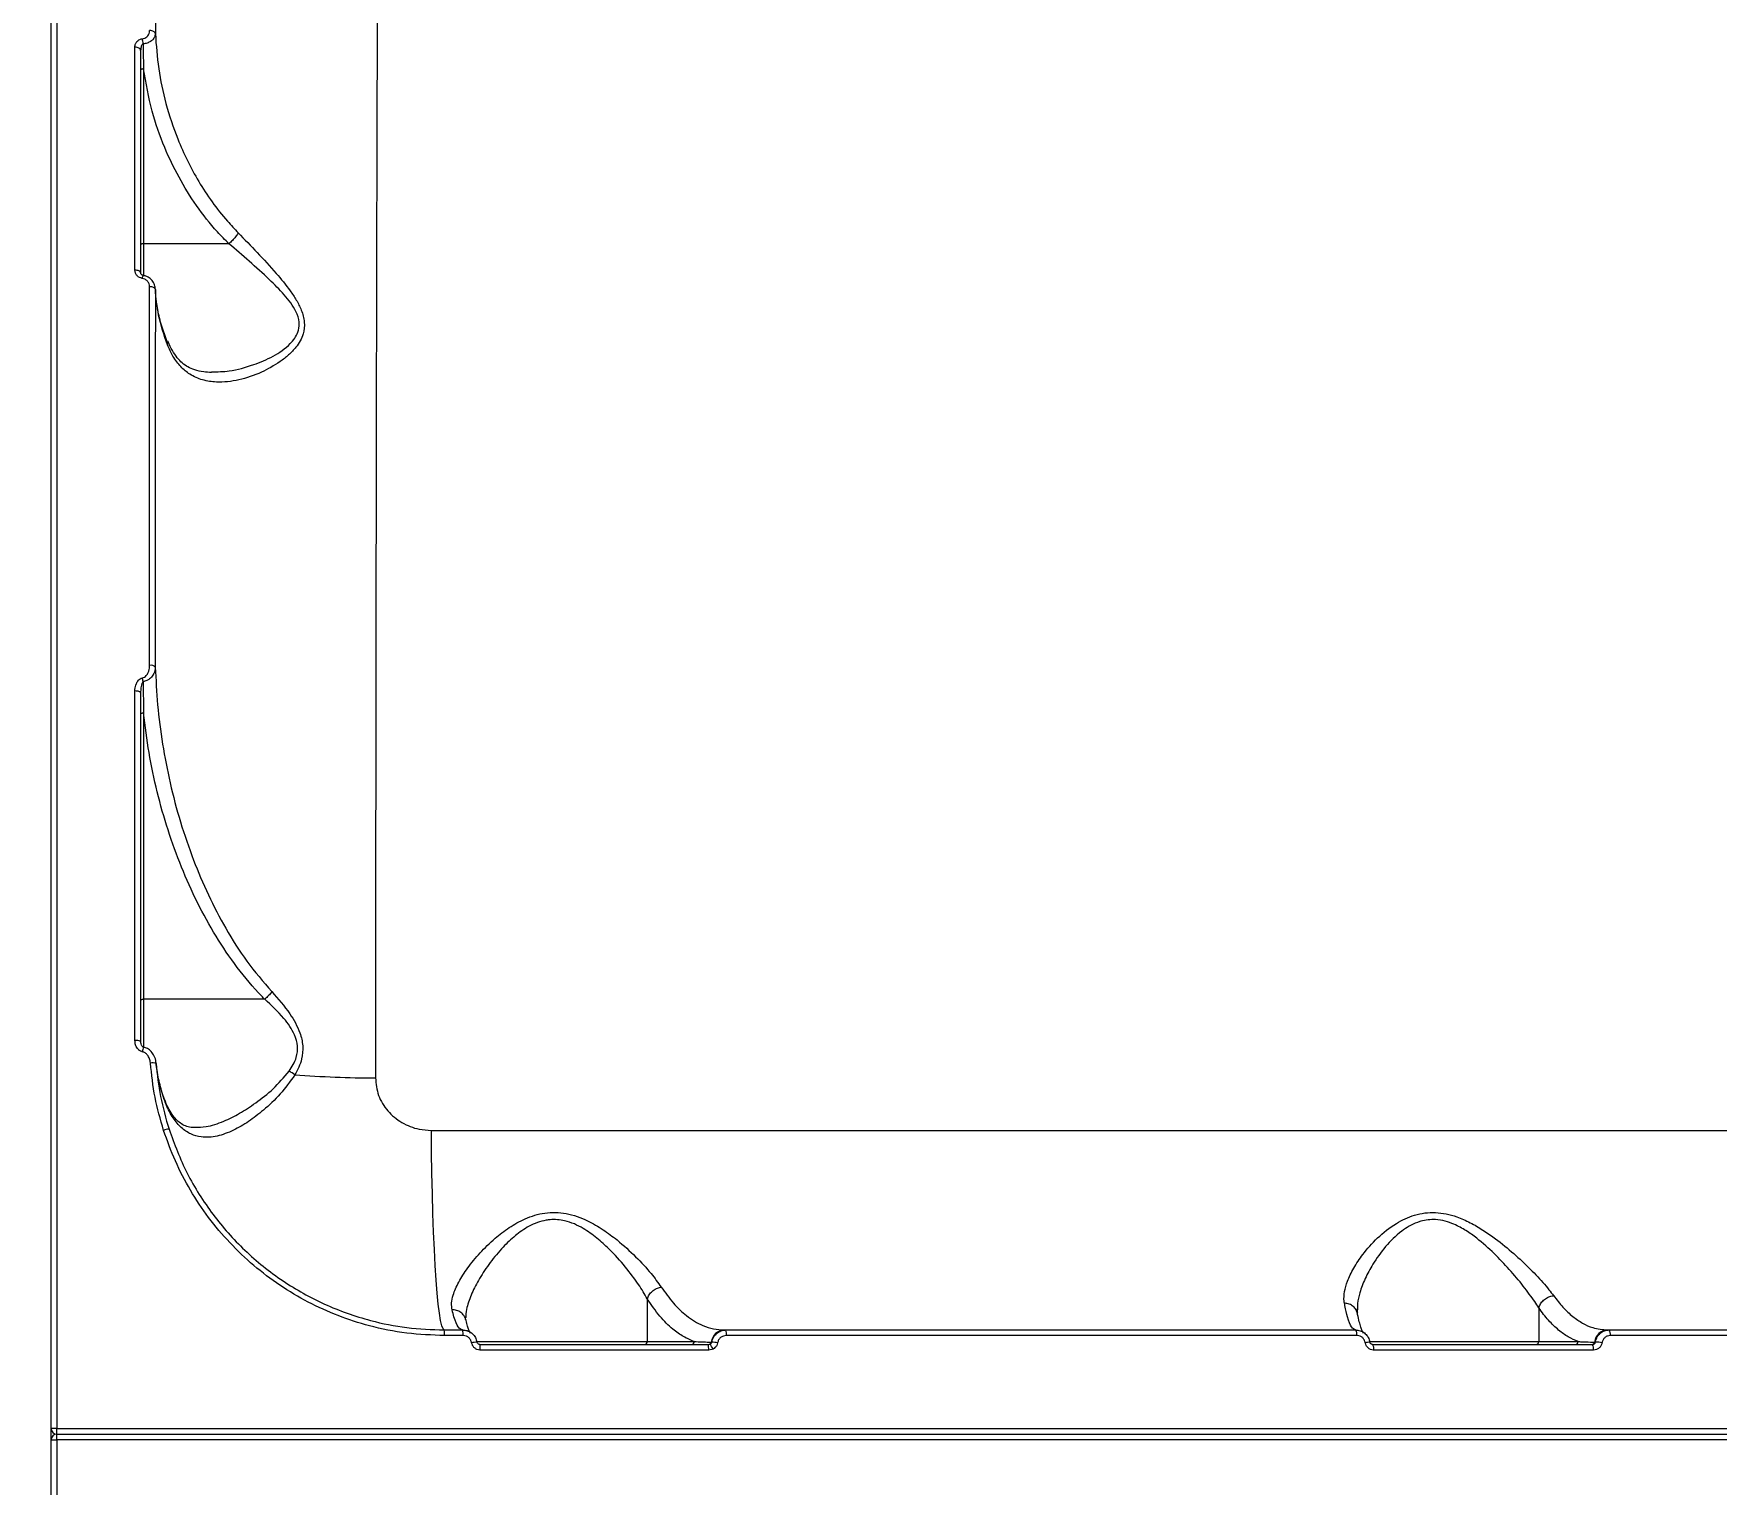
# Model space of a CAD drawing. Header units: millimetres. Extents: x -11024 to 8278, y -7837 to 5770.
# Drawn here: x 2405.4 to 2696.3, y 1054.5 to 1305.2 of the extents above; entities that cross this region are included whole.
import ezdxf

# ---------------------------------------------------------------- set-up
doc = ezdxf.new("R2010")
doc.units = ezdxf.units.MM
for name, color, linetype in [('DIKOM_ОБЪЕКТ', 7, 'Continuous'), ('DIKOM_РАЗМЕР_ЗОНА', 7, 'Continuous'), ('DIKOM_РАЗМЕР_ОБЪЕКТА', 7, 'Continuous')]:
    doc.layers.add(name, color=color, linetype=linetype)
doc.styles.add('style1', font='arial.ttf', dxfattribs={"width": 0.8})
doc.dimstyles.new('1-50', dxfattribs={"dimtxt": 300, "dimasz": 200, "dimexe": 100, "dimexo": 0, "dimgap": 100, "dimtad": 1, "dimtxsty": 'style1', "dimcen": 200, "dimclrd": 7, "dimclre": 7, "dimclrt": 7, "dimadec": 1, "dimazin": 2, "dimtfac": 1, "dimtmove": 0, "dimatfit": 2, "dimfxl": 0, "dimlwd": 25, "dimlwe": 18, "dimarcsym": 0})

# ---------------------------------------------------------------- blocks, each defined once
blk = doc.blocks.new('*D9')
at = {"layer": 'Defpoints', "color": 0, "transparency": 16777216}
for p in [(3740.68, 3707.51), (-8191.56, -3797.25), (-1076.12, -3797.25)]:
    blk.add_point(p, dxfattribs=at)
at = {"layer": 'DIKOM_РАЗМЕР_ОБЪЕКТА', "color": 7, "lineweight": 18, "transparency": 16777216}
for p, q in [((3740.68, 3707.51), (-8291.56, 3707.51)), ((-1076.12, -3797.25), (-8291.56, -3797.25))]:
    blk.add_line(p, q, dxfattribs=at)
at = {"layer": 'DIKOM_РАЗМЕР_ОБЪЕКТА', "color": 7, "lineweight": 25, "transparency": 16777216}
blk.add_line((-8191.56, 3507.51), (-8191.56, -3597.25), dxfattribs=at)
at = {"layer": 'DIKOM_РАЗМЕР_ОБЪЕКТА', "color": 7, "transparency": 16777216}
for points in [[(-8224.9, 3507.51), (-8158.23, 3507.51), (-8191.56, 3707.51)], [(-8224.9, -3597.25), (-8158.23, -3597.25), (-8191.56, -3797.25)]]:
    blk.add_solid(points, dxfattribs=at)
at = {"layer": 'DIKOM_РАЗМЕР_ОБЪЕКТА', "color": 7, "transparency": 16777216, "insert": (-8444.74, -44.87), "char_height": 300, "attachment_point": 5, "rotation": 90, "style": 'style1'}
blk.add_mtext('7500', dxfattribs=at)
blk = doc.blocks.new('*D11')
at = {"layer": 'Defpoints', "color": 0, "transparency": 16777216}
for p in [(3316.13, 5770.14), (-10574.15, -5797.25), (-1580.09, -5797.25)]:
    blk.add_point(p, dxfattribs=at)
at = {"layer": 'DIKOM_РАЗМЕР_ЗОНА', "color": 7, "lineweight": 18, "transparency": 16777216}
for p, q in [((3316.13, 5770.14), (-10674.15, 5770.14)), ((-1580.09, -5797.25), (-10674.15, -5797.25))]:
    blk.add_line(p, q, dxfattribs=at)
at = {"layer": 'DIKOM_РАЗМЕР_ЗОНА', "color": 7, "lineweight": 25, "transparency": 16777216}
blk.add_line((-10574.15, 5570.14), (-10574.15, -5597.25), dxfattribs=at)
at = {"layer": 'DIKOM_РАЗМЕР_ЗОНА', "color": 7, "transparency": 16777216}
for points in [[(-10607.49, 5570.14), (-10540.82, 5570.14), (-10574.15, 5770.14)], [(-10607.49, -5597.25), (-10540.82, -5597.25), (-10574.15, -5797.25)]]:
    blk.add_solid(points, dxfattribs=at)
at = {"layer": 'DIKOM_РАЗМЕР_ЗОНА', "color": 7, "transparency": 16777216, "insert": (-10827.33, -172.99), "char_height": 300, "attachment_point": 5, "rotation": 90, "style": 'style1'}
blk.add_mtext('11500', dxfattribs=at)

msp = doc.modelspace()

# ---------------------------------------------------------------- linework, layer by layer
at = {"layer": 'DIKOM_ОБЪЕКТ', "color": 7, "linetype": 'Continuous', "lineweight": 15}
for p, q in [((2408.384, 663.171), (2408.384, 1463.171)), ((2424.384, 1299.097), (2424.384, 1268.878)), ((2439.145, 1268.878), (2424.384, 1268.878)), ((2424.384, 1268.878), (2424.384, 1263.443)), ((2424.318, 1193.214), (2424.384, 1187.811)), ((2424.384, 1187.811), (2424.384, 1138.337)), ((2445.328, 1138.337), (2424.384, 1138.337)), ((2424.384, 1138.337), (2424.384, 1130.049)), ((2474.154, 1115.673), (2952.812, 1115.673)), ((2511.495, 1086.557), (2511.495, 1079.171)), ((2634.27, 1084.848), (2634.265, 1084.67)), ((2665.64, 1084.976), (2665.64, 1079.171)), ((2476.384, 1081.171), (2479.578, 1081.171)), ((2479.637, 1080.211), (2476.44, 1080.211)), ((2524.793, 1081.171), (2525.088, 1081.171)), ((2525.088, 1081.171), (2633.991, 1081.171)), ((2634.177, 1080.211), (2525.184, 1080.211)), ((2677.509, 1081.171), (2677.793, 1081.171)), ((2677.793, 1081.171), (2784.297, 1081.171)), ((2784.608, 1080.211), (2678.016, 1080.211)), ((2482.027, 1079.171), (2511.495, 1079.171)), ((2482.544, 1078.671), (2522.007, 1078.671)), ((2522.101, 1077.705), (2482.605, 1077.705)), ((2511.495, 1079.171), (2519.621, 1079.171)), ((2522.558, 1079.087), (2522.655, 1079.087)), ((2636.405, 1079.171), (2665.64, 1079.171)), ((2636.434, 1079.087), (2636.439, 1079.089)), ((2636.916, 1078.671), (2674.884, 1078.671)), ((2675.104, 1077.705), (2637.105, 1077.705)), ((2665.64, 1079.171), (2672.441, 1079.171)), ((2675.274, 1079.087), (2675.446, 1079.087)), ((2409.384, 1063.171), (3030.207, 1063.171)), ((2409.385, 1064.173), (3030.722, 1064.173)), ((3030.722, 1062.168), (2409.385, 1062.168))]:
    msp.add_line(p, q, dxfattribs=at)
at = {"layer": 'DIKOM_ОБЪЕКТ', "color": 7, "linetype": 'Continuous', "lineweight": 15, "flags": 128}
for points in [[(2426.427, 1305.192), (2426.4, 1305.3), (2426.339, 1305.403), (2426.246, 1305.498), (2426.123, 1305.58), (2425.975, 1305.649), (2425.808, 1305.699), (2425.628, 1305.731), (2425.44, 1305.743)], [(2423.884, 1302.281), (2423.865, 1302.392), (2423.809, 1302.498), (2423.718, 1302.596), (2423.595, 1302.682), (2423.445, 1302.753), (2423.274, 1302.806), (2423.088, 1302.839), (2422.895, 1302.852)], [(2424.384, 1299.097), (2424.287, 1299.093), (2424.193, 1299.083), (2424.106, 1299.067), (2424.031, 1299.045), (2423.968, 1299.019), (2423.922, 1298.988), (2423.894, 1298.955), (2423.884, 1298.921)], [(2424.384, 1268.878), (2424.287, 1268.875), (2424.193, 1268.865), (2424.106, 1268.849), (2424.031, 1268.827), (2423.968, 1268.801), (2423.922, 1268.771), (2423.894, 1268.739), (2423.884, 1268.705)], [(2423.884, 1263.844), (2423.865, 1263.937), (2423.809, 1264.026), (2423.718, 1264.109), (2423.595, 1264.181), (2423.445, 1264.24), (2423.274, 1264.285), (2423.089, 1264.313), (2422.895, 1264.323)], [(2426.424, 1261.004), (2426.398, 1261.093), (2426.337, 1261.177), (2426.244, 1261.255), (2426.121, 1261.322), (2425.973, 1261.378), (2425.806, 1261.42), (2425.626, 1261.446), (2425.438, 1261.456)], [(2423.884, 1191.294), (2423.865, 1191.354), (2423.809, 1191.411), (2423.718, 1191.463), (2423.595, 1191.509), (2423.446, 1191.547), (2423.275, 1191.576), (2423.089, 1191.594), (2422.896, 1191.6)], [(2423.884, 1187.635), (2423.894, 1187.669), (2423.922, 1187.702), (2423.968, 1187.733), (2424.031, 1187.759), (2424.106, 1187.781), (2424.193, 1187.797), (2424.287, 1187.807), (2424.384, 1187.811)], [(2423.884, 1138.162), (2423.894, 1138.196), (2423.922, 1138.229), (2423.968, 1138.259), (2424.031, 1138.286), (2424.106, 1138.308), (2424.193, 1138.324), (2424.287, 1138.334), (2424.384, 1138.337)], [(2476.384, 1081.171), (2476.169, 1081.353), (2475.957, 1081.898), (2475.748, 1082.802), (2475.545, 1084.055), (2475.349, 1085.647), (2475.163, 1087.563), (2474.988, 1089.785), (2474.826, 1092.294), (2474.678, 1095.066), (2474.546, 1098.075), (2474.43, 1101.296), (2474.332, 1104.697), (2474.253, 1108.249), (2474.193, 1111.919), (2474.154, 1115.673)]]:
    msp.add_lwpolyline(points, dxfattribs=at)
at = {"layer": 'DIKOM_ОБЪЕКТ', "color": 7, "linetype": 'Continuous', "lineweight": 15}
for centre, radius, start, end in [((2415.275, 1302.631), 9.074, 4.92482, 10.76262), ((2425.598, 1262.763), 1.45, 153.1712, 174.33916), ((2425.641, 1194.934), 1.108, 45.20526, 100.66138), ((2410.971, 1191.094), 13.514, 9.02766, 11.84835), ((2423.135, 1129.567), 1.658, 63.11786, 98.27374), ((2436.292, 1127.064), 12.294, 165.86832, 169.79963), ((2425.936, 1125.5), 1.841, 70.23911, 101.26556), ((2446.206, 1119.723), 7.02, 51.87311, 61.55271), ((2466.005, 1352.52), 227.8, 266.10737, 269.61805), ((2428.714, 1113.725), 2.132, 88.03899, 113.87548), ((2472.192, 1080.444), 4.255, 356.86514, 9.83356), ((2475.566, 1080.443), 4.078, 356.7437, 10.28131), ((2524.888, 1078.827), 2.345, 92.32467, 173.63788), ((2522.661, 1080.442), 2.534, 354.77077, 16.70963), ((2632.769, 1080.435), 1.426, 350.95841, 31.05019), ((2677.604, 1078.827), 2.345, 92.32781, 173.63779), ((2676.786, 1080.431), 1.25, 349.87154, 36.29026), ((2482.704, 1071.219), 7.9, 94.77546, 101.55915), ((2478.665, 1077.94), 3.947, 356.59318, 10.67048), ((2511.018, 1079.148), 0.478, 272.90539, 2.69291), ((2519.144, 1079.148), 0.478, 272.90477, 2.67855), ((2519.49, 1077.939), 2.622, 354.89743, 16.21825), ((2522.062, 1079.156), 0.5, 301.81689, 352.12999), ((2519.338, 1076.288), 3.86, 24.45536, 39.26431), ((2521.774, 1068.474), 10.65, 79.887, 85.25668), ((2641.366, 1046.496), 32.963, 98.59568, 100.00124), ((2635.7, 1077.931), 1.423, 350.85986, 31.28884), ((2665.162, 1079.148), 0.478, 272.90477, 2.67855), ((2671.963, 1079.149), 0.478, 272.93345, 2.64987), ((2674.808, 1079.139), 0.469, 272.27997, 353.64162), ((2673.855, 1077.928), 1.269, 349.89919, 35.81085), ((2675.036, 1070.656), 8.441, 79.59114, 87.2208), ((2409.109, 970.089), 94.085, 89.83172, 90.44124), ((2409.384, 1064.171), 1, 180, 270), ((2409.384, 1062.171), 1, 90, 180), ((2409.152, 1174.33), 112.162, 269.60788, 270.11916), ((2072.892, 1063.952), 336.493, 359.86697, 0.03763), ((2072.878, 1062.389), 336.507, 359.96236, 0.13304)]:
    msp.add_arc(centre, radius, start, end, dxfattribs=at)
for points, knots in [([(2409.384, 1483.043), (2409.384, 1483.08), (2409.384, 1483.26), (2409.384, 1482.237), (2409.384, 1479.911), (2409.384, 1476.164), (2409.384, 1471.175), (2409.385, 1464.976), (2409.385, 1457.477), (2409.384, 1448.646), (2409.385, 1438.481), (2409.385, 1427.207), (2409.385, 1414.888), (2409.385, 1401.61), (2409.385, 1387.158), (2409.385, 1371.531), (2409.385, 1354.756), (2409.385, 1337.202), (2409.385, 1318.949), (2409.385, 1300.087), (2409.385, 1280.311), (2409.385, 1259.65), (2409.385, 1238.156), (2409.385, 1217.228), (2409.385, 1197.02), (2409.385, 1177.651), (2409.385, 1157.945), (2409.385, 1137.954), (2409.385, 1117.893), (2409.385, 1097.863), (2409.385, 1079.994), (2409.385, 1068.751), (2409.385, 1064.173)], [0, 0, 0, 0, 0.0094891, 0.0458486, 0.0822378, 0.1185971, 0.1539303, 0.1892907, 0.2246238, 0.2609834, 0.2973724, 0.3337321, 0.3690651, 0.4044256, 0.4397586, 0.476118, 0.5125074, 0.5488667, 0.5841997, 0.6195601, 0.6548934, 0.6912528, 0.7276417, 0.7640014, 0.7947535, 0.8255417, 0.8563299, 0.8874098, 0.9184899, 0.9487826, 0.979144, 1, 1, 1, 1]), ([(2466.386, 1445.072), (2466.349, 1445.06), (2466.258, 1445.03), (2466.123, 1443.686), (2465.979, 1441.151), (2465.843, 1437.371), (2465.715, 1432.358), (2465.594, 1426.083), (2465.482, 1418.697), (2465.378, 1410.256), (2465.283, 1400.836), (2465.193, 1390.275), (2465.109, 1378.558), (2465.03, 1365.7), (2464.958, 1351.994), (2464.893, 1337.512), (2464.833, 1322.339), (2464.778, 1306.213), (2464.728, 1289.151), (2464.682, 1271.192), (2464.644, 1253.944), (2464.613, 1237.623), (2464.587, 1222.35), (2464.563, 1206.719), (2464.543, 1190.786), (2464.525, 1174.624), (2464.509, 1158.22), (2464.496, 1141.59), (2464.49, 1130.347), (2464.486, 1124.725)], [0, 0, 0, 0, 0.0268284, 0.0663838, 0.1059699, 0.1455256, 0.1862364, 0.2269807, 0.2676918, 0.3071165, 0.3465716, 0.3859962, 0.4265713, 0.4671793, 0.5077544, 0.5470857, 0.5864474, 0.6257785, 0.6662558, 0.7067659, 0.7472433, 0.7786603, 0.8100773, 0.8417451, 0.8734129, 0.9049326, 0.9364529, 0.9682265, 1, 1, 1, 1]), ([(2426.433, 1371.69), (2426.433, 1366.631), (2426.431, 1356.515), (2426.43, 1340.227), (2426.428, 1323.209), (2426.427, 1311.197), (2426.427, 1305.192)], [0, 0, 0, 0, 0.24859499, 0.49719094, 0.74859583, 1, 1, 1, 1]), ([(2422.895, 1302.852), (2422.902, 1302.961), (2422.919, 1303.232), (2423.081, 1303.625), (2423.373, 1303.975), (2423.744, 1304.227), (2424.041, 1304.293), (2424.189, 1304.325)], [0, 0, 0, 0, 0.165528, 0.4120691, 0.6200478, 0.809691, 1, 1, 1, 1]), ([(2424.189, 1304.325), (2424.334, 1304.357), (2424.624, 1304.419), (2424.984, 1304.664), (2425.264, 1305.002), (2425.417, 1305.379), (2425.434, 1305.638), (2425.44, 1305.743)], [0, 0, 0, 0, 0.1920578, 0.3835645, 0.5902101, 0.8340237, 1, 1, 1, 1]), ([(2426.427, 1305.192), (2426.414, 1305.063), (2426.381, 1304.741), (2426.113, 1304.271), (2425.636, 1303.849), (2425.031, 1303.539), (2424.556, 1303.453), (2424.315, 1303.41)], [0, 0, 0, 0, 0.1576098, 0.3931751, 0.599135, 0.7967302, 1, 1, 1, 1]), ([(2426.427, 1305.192), (2426.572, 1303.17), (2426.864, 1299.103), (2428.179, 1293.001), (2430.355, 1286.42), (2433.143, 1280.75), (2436.201, 1276.097), (2438.513, 1273.141), (2440.122, 1271.438), (2440.754, 1270.77)], [0, 0, 0, 0, 0.16102708, 0.32385539, 0.49365978, 0.7083266, 0.81854079, 0.9287358, 1, 1, 1, 1]), ([(2422.895, 1264.323), (2422.895, 1264.908), (2422.895, 1267.832), (2422.895, 1275.852), (2422.895, 1288.228), (2422.895, 1297.974), (2422.895, 1302.852)], [0, 0, 0, 0, 0.04414318, 0.22072102, 0.61001495, 1, 1, 1, 1]), ([(2424.315, 1303.41), (2424.284, 1303.397), (2424.231, 1303.374), (2424.136, 1303.286), (2424.035, 1303.127), (2423.943, 1302.859), (2423.892, 1302.568), (2423.886, 1302.364), (2423.884, 1302.281)], [0, 0, 0, 0, 0.0789727, 0.1356851, 0.3029171, 0.5190668, 0.8024175, 1, 1, 1, 1]), ([(2423.884, 1302.281), (2423.884, 1296.044), (2423.884, 1283.552), (2423.884, 1270.42), (2423.884, 1263.844)], [0, 0, 0, 0, 0.4992725, 1, 1, 1, 1]), ([(2424.315, 1303.41), (2424.317, 1303.261), (2424.331, 1301.823), (2424.359, 1300.386), (2424.384, 1299.097)], [0, 0, 0, 0, 0.1029161, 1, 1, 1, 1]), ([(2439.145, 1268.878), (2438.477, 1269.561), (2436.449, 1271.631), (2433.47, 1275.427), (2430.421, 1280.319), (2427.821, 1285.782), (2425.624, 1292.034), (2424.813, 1296.652), (2424.384, 1299.097)], [0, 0, 0, 0, 0.0822945, 0.2495042, 0.4172977, 0.5846535, 0.7802102, 1, 1, 1, 1]), ([(2440.754, 1270.77), (2441.847, 1269.644), (2444.055, 1267.371), (2447.139, 1264.042), (2449.413, 1261.284), (2450.84, 1259.15), (2451.769, 1257.346), (2452.313, 1255.324), (2452.062, 1253.026), (2450.942, 1251.141), (2449.479, 1249.631), (2447.498, 1248.095), (2444.599, 1246.492), (2440.821, 1245.21), (2437.381, 1244.84), (2434.552, 1245.269), (2432.485, 1246.175), (2430.778, 1247.59), (2429.479, 1249.284), (2428.833, 1250.73), (2428.535, 1251.396)], [0, 0, 0, 0, 0.0753161, 0.1521204, 0.2131866, 0.2441335, 0.2756865, 0.3129822, 0.3506023, 0.4012228, 0.4378777, 0.4745876, 0.5507944, 0.6403394, 0.7326478, 0.7930002, 0.8549419, 0.9047752, 0.9561069, 1, 1, 1, 1]), ([(2436.126, 1246.755), (2437.149, 1246.768), (2439.521, 1246.801), (2443.156, 1247.827), (2446.822, 1249.33), (2449.223, 1250.984), (2450.553, 1252.528), (2451.169, 1253.653), (2451.344, 1254.654), (2451.26, 1255.863), (2450.841, 1257.122), (2449.857, 1258.68), (2448.328, 1260.546), (2445.916, 1262.955), (2442.662, 1265.867), (2440.323, 1267.902), (2439.157, 1268.88), (2439.156, 1268.881)], [0, 0, 0, 0, 0.1002118, 0.2323189, 0.3385636, 0.4441153, 0.4780583, 0.5118763, 0.5524543, 0.5603668, 0.6088335, 0.65132, 0.6939718, 0.7802735, 0.8900621, 0.9998838, 1, 1, 1, 1]), ([(2439.156, 1268.881), (2439.155, 1268.881), (2439.152, 1268.879), (2439.149, 1268.878), (2439.146, 1268.878), (2439.145, 1268.878)], [0, 0, 0, 0, 0.32933365, 0.78829631, 1, 1, 1, 1]), ([(2440.754, 1270.77), (2440.737, 1270.739), (2440.618, 1270.53), (2440.314, 1270.095), (2439.767, 1269.455), (2439.36, 1269.073), (2439.156, 1268.881)], [0, 0, 0, 0, 0.05450045, 0.37675591, 0.68834754, 1, 1, 1, 1]), ([(2424.156, 1262.906), (2423.998, 1262.947), (2423.66, 1263.035), (2423.244, 1263.364), (2422.951, 1263.812), (2422.914, 1264.153), (2422.895, 1264.323)], [0, 0, 0, 0, 0.221414, 0.4743531, 0.7372863, 1, 1, 1, 1]), ([(2424.306, 1263.42), (2424.283, 1263.424), (2424.213, 1263.435), (2424.109, 1263.483), (2423.993, 1263.569), (2423.904, 1263.7), (2423.879, 1263.796), (2423.885, 1263.854), (2423.885, 1263.857)], [0, 0, 0, 0, 0.0680981, 0.2033771, 0.3685297, 0.6140926, 0.9753549, 1, 1, 1, 1]), ([(2425.438, 1261.456), (2425.419, 1261.63), (2425.381, 1261.98), (2425.081, 1262.438), (2424.658, 1262.775), (2424.314, 1262.865), (2424.156, 1262.906)], [0, 0, 0, 0, 0.2632462, 0.5266325, 0.7813362, 1, 1, 1, 1]), ([(2426.416, 1261.089), (2426.417, 1261.109), (2426.436, 1261.413), (2426.241, 1262.005), (2425.748, 1262.73), (2425.059, 1263.241), (2424.529, 1263.345), (2424.299, 1263.39)], [0, 0, 0, 0, 0.01819639, 0.27559773, 0.53678653, 0.79895971, 1, 1, 1, 1]), ([(2425.436, 1196.022), (2425.436, 1201.618), (2425.437, 1212.811), (2425.437, 1229.302), (2425.438, 1245.575), (2425.438, 1256.162), (2425.438, 1261.456)], [0, 0, 0, 0, 0.2490982, 0.498194, 0.749097, 1, 1, 1, 1]), ([(2426.424, 1261.004), (2426.424, 1255.761), (2426.423, 1245.275), (2426.423, 1229.081), (2426.422, 1212.591), (2426.422, 1201.344), (2426.422, 1195.72)], [0, 0, 0, 0, 0.2490955, 0.4981944, 0.7490977, 1, 1, 1, 1]), ([(2428.535, 1251.396), (2427.943, 1253.107), (2426.852, 1256.26), (2426.559, 1259.515), (2426.424, 1261.004)], [0, 0, 0, 0, 0.5425603, 1, 1, 1, 1]), ([(2428.49, 1251.97), (2428.152, 1252.857), (2427.46, 1254.677), (2426.814, 1257.497), (2426.466, 1259.661), (2426.448, 1260.869), (2426.444, 1261.107)], [0, 0, 0, 0, 0.2971369, 0.6095, 0.9229435, 1, 1, 1, 1]), ([(2428.535, 1251.396), (2428.539, 1251.426), (2428.567, 1251.615), (2428.58, 1251.824), (2428.483, 1251.955), (2428.477, 1251.963)], [0, 0, 0, 0, 0.1469248, 0.9421428, 1, 1, 1, 1]), ([(2436.154, 1246.652), (2435.69, 1246.663), (2434.646, 1246.69), (2433.279, 1247.037), (2432.031, 1247.56), (2431.102, 1248.229), (2430.194, 1249.175), (2429.381, 1250.404), (2428.838, 1251.398), (2428.609, 1252.024), (2428.591, 1252.072)], [0, 0, 0, 0, 0.1356533, 0.3045966, 0.4476806, 0.5882221, 0.7172396, 0.8550318, 0.9887639, 1, 1, 1, 1]), ([(2424.197, 1193.868), (2424.326, 1193.909), (2424.583, 1193.99), (2424.943, 1194.322), (2425.291, 1194.911), (2425.426, 1195.534), (2425.434, 1195.943), (2425.436, 1196.022)], [0, 0, 0, 0, 0.1455777, 0.2899338, 0.5320638, 0.9098093, 1, 1, 1, 1]), ([(2422.896, 1191.6), (2422.898, 1191.688), (2422.908, 1192.122), (2423.056, 1192.782), (2423.425, 1193.397), (2423.801, 1193.742), (2424.065, 1193.826), (2424.197, 1193.868)], [0, 0, 0, 0, 0.0950466, 0.4719192, 0.7157461, 0.8572065, 1, 1, 1, 1]), ([(2424.318, 1193.214), (2424.292, 1193.197), (2424.241, 1193.162), (2424.16, 1193.044), (2424.049, 1192.788), (2423.934, 1192.261), (2423.888, 1191.731), (2423.885, 1191.369), (2423.884, 1191.294)], [0, 0, 0, 0, 0.0461757, 0.0902054, 0.2101168, 0.4598458, 0.8891582, 1, 1, 1, 1]), ([(2426.422, 1195.72), (2426.418, 1195.629), (2426.396, 1195.152), (2426.143, 1194.412), (2425.547, 1193.739), (2424.942, 1193.359), (2424.531, 1193.264), (2424.318, 1193.214)], [0, 0, 0, 0, 0.0825813, 0.4351138, 0.6772885, 0.8329976, 1, 1, 1, 1]), ([(2426.422, 1195.72), (2426.524, 1193.551), (2426.732, 1189.107), (2427.606, 1182.426), (2428.917, 1175.665), (2430.696, 1168.959), (2432.905, 1162.5), (2435.509, 1156.348), (2438.563, 1150.495), (2442.123, 1144.806), (2445.09, 1141.361), (2446.573, 1139.639)], [0, 0, 0, 0, 0.107958, 0.221266, 0.3345713, 0.4497855, 0.5649887, 0.6720714, 0.7791307, 0.8896208, 1, 1, 1, 1]), ([(2422.896, 1131.208), (2422.896, 1131.866), (2422.896, 1135.154), (2422.896, 1143.687), (2422.896, 1156.75), (2422.896, 1173.645), (2422.896, 1185.177), (2422.896, 1191.6)], [0, 0, 0, 0, 0.0321677, 0.160838, 0.4182084, 0.6759549, 1, 1, 1, 1]), ([(2423.884, 1191.294), (2423.884, 1186.369), (2423.884, 1176.519), (2423.884, 1161.514), (2423.884, 1146.365), (2423.884, 1136.152), (2423.884, 1131.046)], [0, 0, 0, 0, 0.24931421, 0.49862638, 0.74931399, 1, 1, 1, 1]), ([(2445.328, 1138.337), (2445.159, 1138.509), (2443.457, 1140.242), (2440.491, 1143.769), (2436.809, 1149.223), (2433.612, 1155.029), (2430.852, 1161.182), (2428.539, 1167.564), (2426.673, 1174.179), (2425.228, 1180.933), (2424.666, 1185.518), (2424.384, 1187.811)], [0, 0, 0, 0, 0.0129739, 0.13061, 0.2483391, 0.3704477, 0.4925876, 0.6182903, 0.7440027, 0.872, 1, 1, 1, 1]), ([(2445.338, 1138.34), (2445.337, 1138.34), (2445.335, 1138.338), (2445.331, 1138.338), (2445.329, 1138.337), (2445.328, 1138.337)], [0, 0, 0, 0, 0.3413884, 0.8153006, 1, 1, 1, 1]), ([(2446.573, 1139.639), (2446.549, 1139.609), (2446.382, 1139.393), (2445.985, 1138.935), (2445.565, 1138.549), (2445.338, 1138.34)], [0, 0, 0, 0, 0.0700272, 0.4978854, 1, 1, 1, 1]), ([(2449.55, 1125.896), (2450.045, 1126.655), (2450.888, 1127.951), (2451.127, 1130.245), (2450.592, 1132.097), (2449.693, 1133.675), (2448.043, 1135.839), (2446.495, 1137.303), (2445.339, 1138.339), (2445.338, 1138.34)], [0, 0, 0, 0, 0.18862077, 0.32166961, 0.45555877, 0.56774695, 0.68312798, 0.99968413, 1, 1, 1, 1]), ([(2446.573, 1139.639), (2447.659, 1138.41), (2449.148, 1136.726), (2450.682, 1134.243), (2451.532, 1132.408), (2452.021, 1130.278), (2451.813, 1127.686), (2451.007, 1126.14), (2450.54, 1125.246)], [0, 0, 0, 0, 0.3030714, 0.4152432, 0.5295197, 0.6687482, 0.8085457, 1, 1, 1, 1]), ([(2424.192, 1129.241), (2424.151, 1129.25), (2423.97, 1129.291), (2423.642, 1129.464), (2423.255, 1129.868), (2422.957, 1130.474), (2422.917, 1130.957), (2422.896, 1131.208)], [0, 0, 0, 0, 0.0490777, 0.2179368, 0.4266684, 0.7023207, 1, 1, 1, 1]), ([(2424.422, 1130.064), (2424.412, 1130.063), (2424.391, 1130.061), (2424.348, 1130.068), (2424.272, 1130.102), (2424.147, 1130.206), (2423.994, 1130.441), (2423.892, 1130.743), (2423.896, 1130.965), (2423.898, 1131.047)], [0, 0, 0, 0, 0.0247135, 0.0508029, 0.1040582, 0.2273649, 0.4501365, 0.796282, 1, 1, 1, 1]), ([(2425.576, 1127.306), (2425.538, 1127.555), (2425.462, 1128.048), (2425.123, 1128.648), (2424.689, 1129.077), (2424.353, 1129.188), (2424.192, 1129.241)], [0, 0, 0, 0, 0.2974818, 0.5890157, 0.8028516, 1, 1, 1, 1]), ([(2426.541, 1127.322), (2426.538, 1127.373), (2426.521, 1127.786), (2426.283, 1128.483), (2425.774, 1129.277), (2425.127, 1129.836), (2424.615, 1129.988), (2424.37, 1130.061)], [0, 0, 0, 0, 0.04100701, 0.33342686, 0.57601115, 0.7972023, 1, 1, 1, 1]), ([(2427.851, 1115.675), (2427.303, 1117.57), (2426.199, 1121.387), (2425.785, 1125.324), (2425.576, 1127.306)], [0, 0, 0, 0, 0.4964922, 1, 1, 1, 1]), ([(2426.558, 1127.233), (2426.759, 1125.321), (2427.164, 1121.47), (2428.244, 1117.736), (2428.787, 1115.856)], [0, 0, 0, 0, 0.4964785, 1, 1, 1, 1]), ([(2427.966, 1121.002), (2427.64, 1122.024), (2426.985, 1124.075), (2426.701, 1126.177), (2426.558, 1127.233)], [0, 0, 0, 0, 0.4978819, 1, 1, 1, 1]), ([(2427.92, 1121.317), (2427.9, 1121.364), (2427.516, 1122.308), (2427.065, 1124.205), (2426.634, 1126.168), (2426.576, 1127.217), (2426.57, 1127.33)], [0, 0, 0, 0, 0.0242811, 0.4833753, 0.9444181, 1, 1, 1, 1]), ([(2450.54, 1125.246), (2449.717, 1124.112), (2448.04, 1121.803), (2445.237, 1119.205), (2442.521, 1117.119), (2439.816, 1115.545), (2437.047, 1114.534), (2434.583, 1114.375), (2432.53, 1114.954), (2430.89, 1116.043), (2429.448, 1117.75), (2428.515, 1119.515), (2428.073, 1120.712), (2427.966, 1121.002)], [0, 0, 0, 0, 0.1053229, 0.21454688, 0.31028889, 0.40806171, 0.51958986, 0.63527519, 0.71806458, 0.80316263, 0.88624278, 0.97240339, 1, 1, 1, 1]), ([(2433.253, 1116.225), (2433.896, 1116.225), (2435.485, 1116.225), (2438.107, 1117.121), (2440.997, 1118.537), (2443.854, 1120.424), (2446.853, 1122.734), (2448.652, 1124.843), (2449.55, 1125.896)], [0, 0, 0, 0, 0.1289807, 0.3186665, 0.4812529, 0.6438852, 0.8222312, 1, 1, 1, 1]), ([(2464.486, 1124.725), (2464.594, 1123.704), (2464.811, 1121.646), (2466.507, 1118.916), (2468.975, 1116.885), (2471.673, 1115.824), (2473.445, 1115.716), (2474.154, 1115.673)], [0, 0, 0, 0, 0.2099003, 0.4228893, 0.6382645, 0.8553521, 1, 1, 1, 1]), ([(2427.966, 1121.002), (2427.965, 1121.03), (2427.961, 1121.138), (2427.932, 1121.239), (2427.91, 1121.314)], [0, 0, 0, 0, 0.2609984, 1, 1, 1, 1]), ([(2433.263, 1116.161), (2433.041, 1116.16), (2432.432, 1116.158), (2431.629, 1116.402), (2430.788, 1116.849), (2430.032, 1117.51), (2429.312, 1118.395), (2428.634, 1119.571), (2428.158, 1120.576), (2427.95, 1121.236), (2427.919, 1121.336)], [0, 0, 0, 0, 0.0983864, 0.270021, 0.4321578, 0.5709321, 0.7016761, 0.8402132, 0.9758823, 1, 1, 1, 1]), ([(2476.44, 1080.211), (2474.249, 1080.294), (2469.867, 1080.459), (2463.693, 1081.711), (2457.996, 1083.555), (2452.813, 1085.906), (2447.912, 1088.81), (2443.371, 1092.259), (2439.235, 1096.189), (2435.554, 1100.546), (2432.409, 1105.293), (2429.762, 1110.336), (2428.487, 1113.897), (2427.851, 1115.675)], [0, 0, 0, 0, 0.1021835, 0.2043669, 0.2924891, 0.3808919, 0.4690117, 0.5574025, 0.6460772, 0.7344659, 0.8228807, 0.9115798, 1, 1, 1, 1]), ([(2428.787, 1115.856), (2429.743, 1113.291), (2431.19, 1109.405), (2433.976, 1104.581), (2437.122, 1099.99), (2440.847, 1095.807), (2445.047, 1092.134), (2449.537, 1088.83), (2454.422, 1086.104), (2459.581, 1084.015), (2464.315, 1082.557), (2469.927, 1081.412), (2474.22, 1081.252), (2476.384, 1081.171)], [0, 0, 0, 0, 0.1307407, 0.1980637, 0.2653835, 0.3961136, 0.4634472, 0.5307824, 0.6611958, 0.7283439, 0.7954929, 0.8968875, 1, 1, 1, 1]), ([(2477.729, 1084.653), (2477.68, 1085.041), (2477.582, 1085.818), (2477.925, 1087.413), (2478.804, 1089.439), (2480.399, 1091.917), (2482.504, 1094.501), (2484.932, 1096.875), (2487.55, 1098.914), (2490.383, 1100.525), (2493.174, 1101.393), (2495.613, 1101.525), (2497.501, 1101.326), (2499.365, 1100.818), (2501.538, 1099.912), (2503.881, 1098.544), (2506.708, 1096.433), (2509.552, 1093.849), (2512.12, 1091.049), (2513.335, 1089.365), (2513.889, 1088.598)], [0, 0, 0, 0, 0.0450759, 0.0901804, 0.1588881, 0.2276842, 0.2984019, 0.3691113, 0.4250466, 0.4808194, 0.540818, 0.5713836, 0.6019549, 0.6344656, 0.6670286, 0.7198467, 0.7727708, 0.8528833, 0.9329885, 1, 1, 1, 1]), ([(2511.496, 1086.566), (2511.496, 1086.566), (2511.038, 1087.368), (2509.944, 1089.159), (2507.733, 1092.101), (2505.281, 1094.841), (2502.81, 1097.094), (2500.792, 1098.552), (2498.883, 1099.534), (2496.981, 1100.176), (2495.288, 1100.311), (2493.184, 1100.043), (2491.021, 1099.211), (2488.595, 1097.497), (2486.339, 1095.347), (2484.251, 1092.822), (2482.446, 1090.104), (2481.063, 1087.464), (2480.335, 1085.335), (2480.054, 1083.963), (2480.095, 1083.437), (2480.104, 1083.327)], [0, 0, 0, 0, 0.0000494, 0.0712324, 0.1549607, 0.2408338, 0.2946375, 0.3495137, 0.3810917, 0.4135432, 0.4592322, 0.472068, 0.5306395, 0.5868143, 0.6448913, 0.7188618, 0.7943294, 0.8665799, 0.9405919, 0.9876309, 1, 1, 1, 1]), ([(2632.033, 1085.79), (2632.014, 1085.918), (2631.917, 1086.549), (2631.995, 1087.789), (2632.536, 1089.699), (2633.578, 1091.867), (2635.278, 1094.406), (2637.643, 1097.119), (2640.655, 1099.532), (2643.562, 1100.937), (2645.925, 1101.443), (2647.777, 1101.527), (2649.647, 1101.277), (2651.681, 1100.699), (2653.814, 1099.751), (2656.499, 1098.174), (2659.428, 1096.026), (2662.489, 1093.351), (2665.21, 1090.673), (2667.083, 1088.57), (2667.935, 1087.448), (2668.191, 1087.11)], [0, 0, 0, 0, 0.0134591, 0.0663244, 0.1192336, 0.1832778, 0.2473508, 0.3264811, 0.4053679, 0.4678603, 0.4990984, 0.5303055, 0.5614427, 0.5926232, 0.6345146, 0.6764874, 0.748087, 0.8197585, 0.8939587, 0.9680658, 1, 1, 1, 1]), ([(2665.641, 1084.984), (2665.64, 1084.985), (2665.449, 1085.367), (2664.617, 1086.5), (2663.021, 1088.76), (2660.635, 1091.574), (2657.954, 1094.411), (2655.422, 1096.692), (2653.06, 1098.387), (2651.218, 1099.397), (2649.429, 1100.03), (2647.468, 1100.354), (2645.833, 1100.155), (2643.831, 1099.497), (2641.573, 1098.149), (2639.015, 1095.577), (2636.998, 1092.738), (2635.549, 1090.034), (2634.695, 1087.755), (2634.263, 1086.006), (2634.268, 1085.143), (2634.27, 1084.848)], [0, 0, 0, 0, 0.0000423, 0.0339748, 0.1122439, 0.1926669, 0.2674447, 0.3438402, 0.3859514, 0.4289878, 0.4587749, 0.4897052, 0.5381062, 0.5500126, 0.6125029, 0.6936416, 0.7779398, 0.8458641, 0.9149473, 0.9708953, 1, 1, 1, 1]), ([(2511.496, 1086.566), (2511.588, 1086.799), (2511.771, 1087.266), (2512.339, 1087.888), (2513.023, 1088.341), (2513.566, 1088.536), (2513.844, 1088.589), (2513.889, 1088.598)], [0, 0, 0, 0, 0.2462538, 0.49246779, 0.73871512, 0.95803232, 1, 1, 1, 1]), ([(2513.889, 1088.598), (2514.581, 1087.633), (2515.977, 1085.686), (2518.393, 1083.429), (2520.729, 1082.014), (2522.923, 1081.287), (2524.168, 1081.209), (2524.793, 1081.171)], [0, 0, 0, 0, 0.2106462, 0.424749, 0.6762129, 0.8373984, 1, 1, 1, 1]), ([(2511.495, 1086.557), (2511.495, 1086.559), (2511.495, 1086.562), (2511.496, 1086.565), (2511.496, 1086.566)], [0, 0, 0, 0, 0.5780805, 1, 1, 1, 1]), ([(2519.621, 1079.171), (2518.999, 1079.427), (2517.747, 1079.943), (2515.744, 1081.382), (2513.615, 1083.451), (2512.206, 1085.516), (2511.495, 1086.557)], [0, 0, 0, 0, 0.2160622, 0.4341128, 0.7147686, 1, 1, 1, 1]), ([(2633.92, 1081.171), (2633.696, 1081.278), (2633.239, 1081.495), (2632.632, 1083.11), (2632.235, 1084.753), (2632.06, 1085.655), (2632.033, 1085.79)], [0, 0, 0, 0, 0.3435008, 0.6969505, 0.9545337, 1, 1, 1, 1]), ([(2634.228, 1084.105), (2634.221, 1084.175), (2634.189, 1084.492), (2633.854, 1084.988), (2633.262, 1085.494), (2632.647, 1085.719), (2632.227, 1085.78), (2632.079, 1085.788), (2632.033, 1085.79)], [0, 0, 0, 0, 0.074883, 0.336543, 0.598217, 0.8598897, 0.9567488, 1, 1, 1, 1]), ([(2665.641, 1084.984), (2665.727, 1085.225), (2665.901, 1085.707), (2666.456, 1086.347), (2667.155, 1086.834), (2667.722, 1087.033), (2668.065, 1087.095), (2668.147, 1087.104), (2668.191, 1087.11)], [0, 0, 0, 0, 0.2316613, 0.4632701, 0.6948654, 0.9265156, 0.9610507, 1, 1, 1, 1]), ([(2668.191, 1087.11), (2668.724, 1086.42), (2669.797, 1085.033), (2671.487, 1083.469), (2673.214, 1082.293), (2675.214, 1081.381), (2676.659, 1081.248), (2677.509, 1081.171)], [0, 0, 0, 0, 0.187281, 0.3765526, 0.5570034, 0.7391956, 1, 1, 1, 1]), ([(2479.508, 1081.171), (2479.266, 1081.28), (2478.776, 1081.501), (2478.18, 1082.931), (2477.839, 1084.23), (2477.729, 1084.653)], [0, 0, 0, 0, 0.3958686, 0.8032121, 1, 1, 1, 1]), ([(2480.067, 1083.006), (2480.062, 1083.047), (2480.028, 1083.341), (2479.697, 1083.823), (2479.106, 1084.346), (2478.442, 1084.595), (2477.971, 1084.653), (2477.774, 1084.653), (2477.729, 1084.653)], [0, 0, 0, 0, 0.04176098, 0.300071, 0.55842776, 0.81675673, 0.95797533, 1, 1, 1, 1]), ([(2480.113, 1082.946), (2480.1, 1082.982), (2480.075, 1083.05), (2480.084, 1083.237), (2480.088, 1083.325)], [0, 0, 0, 0, 0.5262023, 1, 1, 1, 1]), ([(2480.879, 1080.652), (2480.87, 1080.665), (2480.849, 1080.695), (2480.686, 1081.025), (2480.466, 1081.644), (2480.26, 1082.316), (2480.135, 1082.868), (2480.102, 1083.012)], [0, 0, 0, 0, 0.1676249, 0.3832909, 0.6303344, 0.9038029, 1, 1, 1, 1]), ([(2634.32, 1084.143), (2634.312, 1084.167), (2634.251, 1084.34), (2634.261, 1084.613), (2634.269, 1084.848)], [0, 0, 0, 0, 0.1380143, 1, 1, 1, 1]), ([(2635.289, 1080.652), (2635.28, 1080.666), (2635.259, 1080.696), (2635.095, 1081.031), (2634.873, 1081.636), (2634.601, 1082.593), (2634.393, 1083.434), (2634.281, 1084.032), (2634.266, 1084.11)], [0, 0, 0, 0, 0.1359414, 0.3098265, 0.5089014, 0.7292153, 0.9644573, 1, 1, 1, 1]), ([(2665.64, 1084.976), (2665.64, 1084.978), (2665.64, 1084.981), (2665.64, 1084.983), (2665.641, 1084.984)], [0, 0, 0, 0, 0.6413788, 1, 1, 1, 1]), ([(2672.441, 1079.171), (2671.873, 1079.411), (2670.731, 1079.895), (2669.017, 1081.136), (2667.298, 1082.765), (2666.195, 1084.237), (2665.64, 1084.976)], [0, 0, 0, 0, 0.2380479, 0.4781642, 0.7377136, 1, 1, 1, 1]), ([(2479.578, 1081.171), (2479.621, 1081.17), (2479.944, 1081.165), (2480.546, 1081.027), (2481.266, 1080.572), (2481.817, 1079.906), (2481.967, 1079.36), (2482.041, 1079.087)], [0, 0, 0, 0, 0.0372441, 0.2781019, 0.5188666, 0.7593451, 1, 1, 1, 1]), ([(2481.121, 1078.958), (2481.076, 1079.122), (2480.985, 1079.45), (2480.653, 1079.852), (2480.219, 1080.124), (2479.857, 1080.208), (2479.663, 1080.211), (2479.637, 1080.211)], [0, 0, 0, 0, 0.2407233, 0.4814077, 0.7220837, 0.9628338, 1, 1, 1, 1]), ([(2522.655, 1079.087), (2522.728, 1079.365), (2522.876, 1079.929), (2523.45, 1080.61), (2524.211, 1081.081), (2524.797, 1081.141), (2525.088, 1081.171)], [0, 0, 0, 0, 0.2425037, 0.4916801, 0.7472759, 1, 1, 1, 1]), ([(2525.184, 1080.211), (2525, 1080.193), (2524.63, 1080.158), (2524.147, 1079.876), (2523.783, 1079.467), (2523.69, 1079.126), (2523.644, 1078.958)], [0, 0, 0, 0, 0.2565933, 0.513611, 0.7611961, 1, 1, 1, 1]), ([(2633.991, 1081.171), (2634.039, 1081.17), (2634.364, 1081.164), (2634.962, 1081.021), (2635.671, 1080.567), (2636.213, 1079.902), (2636.361, 1079.359), (2636.434, 1079.087)], [0, 0, 0, 0, 0.0422782, 0.2819691, 0.5212771, 0.760589, 1, 1, 1, 1]), ([(2635.641, 1078.958), (2635.597, 1079.122), (2635.508, 1079.448), (2635.183, 1079.848), (2634.759, 1080.121), (2634.4, 1080.207), (2634.206, 1080.211), (2634.177, 1080.211)], [0, 0, 0, 0, 0.23939198, 0.47865144, 0.7179386, 0.95771503, 1, 1, 1, 1]), ([(2675.446, 1079.087), (2675.451, 1079.12), (2675.502, 1079.427), (2675.713, 1079.994), (2676.25, 1080.642), (2676.973, 1081.086), (2677.52, 1081.142), (2677.793, 1081.171)], [0, 0, 0, 0, 0.0286587, 0.267129, 0.5102109, 0.7556872, 1, 1, 1, 1]), ([(2678.016, 1080.211), (2677.846, 1080.194), (2677.506, 1080.16), (2677.058, 1079.894), (2676.725, 1079.504), (2676.595, 1079.163), (2676.565, 1078.978), (2676.562, 1078.958)], [0, 0, 0, 0, 0.2457997, 0.491815, 0.7343228, 0.9714846, 1, 1, 1, 1]), ([(2482.605, 1077.705), (2482.579, 1077.706), (2482.385, 1077.709), (2482.022, 1077.792), (2481.588, 1078.065), (2481.257, 1078.466), (2481.166, 1078.794), (2481.121, 1078.958)], [0, 0, 0, 0, 0.037234, 0.2778568, 0.5186021, 0.7592512, 1, 1, 1, 1]), ([(2482.523, 1078.68), (2482.485, 1078.68), (2482.382, 1078.683), (2482.231, 1078.766), (2482.104, 1078.909), (2482.05, 1079.034), (2482.045, 1079.101), (2482.045, 1079.105)], [0, 0, 0, 0, 0.1673882, 0.4414673, 0.7124702, 0.9790619, 1, 1, 1, 1]), ([(2519.621, 1079.171), (2520.478, 1079.133), (2521.461, 1079.089), (2522.432, 1079.087), (2522.558, 1079.087)], [0, 0, 0, 0, 0.87019017, 1, 1, 1, 1]), ([(2522.007, 1078.671), (2522.085, 1078.675), (2522.194, 1078.682), (2522.297, 1078.72), (2522.326, 1078.731)], [0, 0, 0, 0, 0.7210128, 1, 1, 1, 1]), ([(2522.851, 1077.886), (2522.783, 1077.854), (2522.548, 1077.743), (2522.287, 1077.721), (2522.101, 1077.705)], [0, 0, 0, 0, 0.2879504, 1, 1, 1, 1]), ([(2522.326, 1078.731), (2522.375, 1078.754), (2522.475, 1078.802), (2522.588, 1078.914), (2522.64, 1079.02), (2522.652, 1079.074), (2522.655, 1079.087)], [0, 0, 0, 0, 0.3284273, 0.6786736, 0.9203211, 1, 1, 1, 1]), ([(2523.644, 1078.958), (2523.602, 1078.801), (2523.518, 1078.487), (2523.222, 1078.115), (2522.968, 1077.958), (2522.851, 1077.886)], [0, 0, 0, 0, 0.3510465, 0.7013944, 1, 1, 1, 1]), ([(2637.105, 1077.705), (2637.076, 1077.706), (2636.881, 1077.71), (2636.523, 1077.795), (2636.099, 1078.069), (2635.774, 1078.469), (2635.686, 1078.795), (2635.641, 1078.958)], [0, 0, 0, 0, 0.0426005, 0.2824356, 0.5216129, 0.7607962, 1, 1, 1, 1]), ([(2636.895, 1078.681), (2636.852, 1078.683), (2636.753, 1078.686), (2636.613, 1078.77), (2636.499, 1078.904), (2636.447, 1079.02), (2636.441, 1079.084), (2636.441, 1079.088)], [0, 0, 0, 0, 0.2106528, 0.4851844, 0.7292728, 0.9827341, 1, 1, 1, 1]), ([(2672.441, 1079.171), (2672.582, 1079.163), (2673.287, 1079.124), (2674.246, 1079.092), (2675.042, 1079.088), (2675.274, 1079.087)], [0, 0, 0, 0, 0.1504182, 0.7521053, 1, 1, 1, 1]), ([(2674.884, 1078.671), (2674.95, 1078.676), (2675.081, 1078.687), (2675.255, 1078.773), (2675.379, 1078.897), (2675.428, 1079.005), (2675.442, 1079.066), (2675.445, 1079.081), (2675.446, 1079.087)], [0, 0, 0, 0, 0.26315666, 0.51614196, 0.75213388, 0.94123897, 0.97416188, 1, 1, 1, 1]), ([(2676.562, 1078.958), (2676.558, 1078.939), (2676.528, 1078.755), (2676.398, 1078.413), (2676.065, 1078.023), (2675.615, 1077.756), (2675.275, 1077.722), (2675.104, 1077.705)], [0, 0, 0, 0, 0.0278144, 0.2650606, 0.5076753, 0.7539903, 1, 1, 1, 1]), ([(2409.385, 1062.168), (2409.385, 1057.59), (2409.385, 1045.256), (2409.385, 1025.188), (2409.385, 1002.065), (2409.385, 978.906), (2409.385, 955.793), (2409.385, 932.808), (2409.385, 910.459), (2409.385, 888.806), (2409.385, 867.895), (2409.385, 847.385), (2409.385, 827.366), (2409.385, 807.923), (2409.385, 789.481), (2409.385, 772.082), (2409.385, 755.741), (2409.385, 740.192), (2409.385, 725.526), (2409.385, 711.814), (2409.385, 699.507), (2409.385, 688.569), (2409.384, 678.938), (2409.385, 670.323), (2409.385, 662.795), (2409.384, 656.401), (2409.384, 651.215), (2409.384, 647.256), (2409.384, 644.618), (2409.384, 643.253), (2409.384, 643.316), (2409.384, 643.34)], [0, 0, 0, 0, 0.0208549, 0.0561866, 0.0915454, 0.1268769, 0.1632348, 0.1996223, 0.2359802, 0.2713117, 0.3066705, 0.342002, 0.3783599, 0.4147474, 0.4511052, 0.486437, 0.5217956, 0.5571272, 0.5934851, 0.6298726, 0.6662304, 0.7002898, 0.7343738, 0.7684334, 0.8034086, 0.8384104, 0.873386, 0.9087175, 0.9440764, 0.9794082, 1, 1, 1, 1])]:
    msp.add_open_spline(points, degree=3, knots=knots, dxfattribs=at)

# ---------------------------------------------------------------- dimensions: what is measured, and where the dimension line sits
at = {"layer": 'DIKOM_РАЗМЕР_ЗОНА'}
dim = msp.add_linear_dim(base=(-10574.155, -5797.252), p1=(3316.126, 5770.14), p2=(-1580.087, -5797.252), angle=90, text='11500', dimstyle='1-50', dxfattribs=at)
dim.commit()
dim.dimension.update_dxf_attribs({"geometry": '*D11', "text_midpoint": (-10574.155, -172.992), "dimtype": 160})
at = {"layer": 'DIKOM_РАЗМЕР_ОБЪЕКТА'}
dim = msp.add_linear_dim(base=(-8191.564, -3797.252), p1=(3740.68, 3707.508), p2=(-1076.116, -3797.252), angle=90, text='7500', dimstyle='1-50', dxfattribs=at)
dim.commit()
dim.dimension.update_dxf_attribs({"geometry": '*D9', "text_midpoint": (-8191.564, -44.872), "dimtype": 160})

doc.saveas('drawing.dxf')
